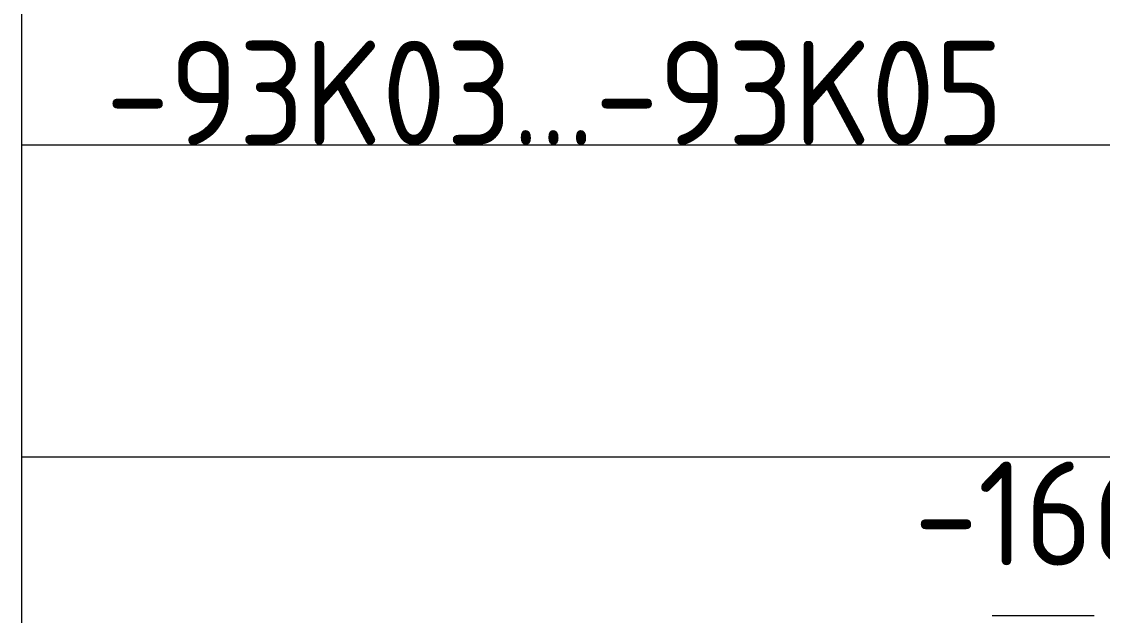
# Model space of a CAD drawing. Header units: millimetres. Extents: x 1359 to 3577, y 1336 to 3557.
# Drawn here: x 1601.1 to 1808.7, y 2166.1 to 2280.2 of the extents above; entities that cross this region are included whole.
import ezdxf
from ezdxf.enums import TextEntityAlignment as Align

# ---------------------------------------------------------------- set-up
doc = ezdxf.new("R2010")
doc.units = ezdxf.units.MM
doc.layers.add('000-SI-Oprema', color=30, linetype='Continuous', lineweight=0)
doc.layers.add('002-PI-Kabelska kanalica', color=150, linetype='Continuous')
doc.styles.add('PI0', font='isocpeur.ttf', dxfattribs={"width": 0.9})

msp = doc.modelspace()

# ---------------------------------------------------------------- linework, layer by layer
at = {"layer": '000-SI-Oprema', "color": 0, "linetype": 'ByBlock', "lineweight": 0}
msp.add_line((1787.53, 2166.06), (1807.13, 2166.06), dxfattribs=at)
at = {"layer": '002-PI-Kabelska kanalica', "color": 0, "linetype": 'ByBlock', "lineweight": 0}
for p, q in [((1601.07, 3351.56), (1601.07, 1679.56)), ((1601.07, 2256.56), (1601.07, 2196.56)), ((1601.07, 2256.56), (2416.07, 2256.56)), ((1601.07, 2196.56), (2416.07, 2196.56))]:
    msp.add_line(p, q, dxfattribs=at)

# ---------------------------------------------------------------- texts
at = {"layer": '002-PI-Kabelska kanalica', "color": 0, "linetype": 'ByBlock', "lineweight": 0, "style": 'PI0', "width": 0.9}
for s, p in [('-93K03...-93K05', (1703.47, 2266.56)), ('-166K10...-166K16', (1864.41, 2185.68))]:
    msp.add_text(s, height=20, dxfattribs=at).set_placement(p, align=Align.MIDDLE)

doc.saveas('drawing.dxf')
